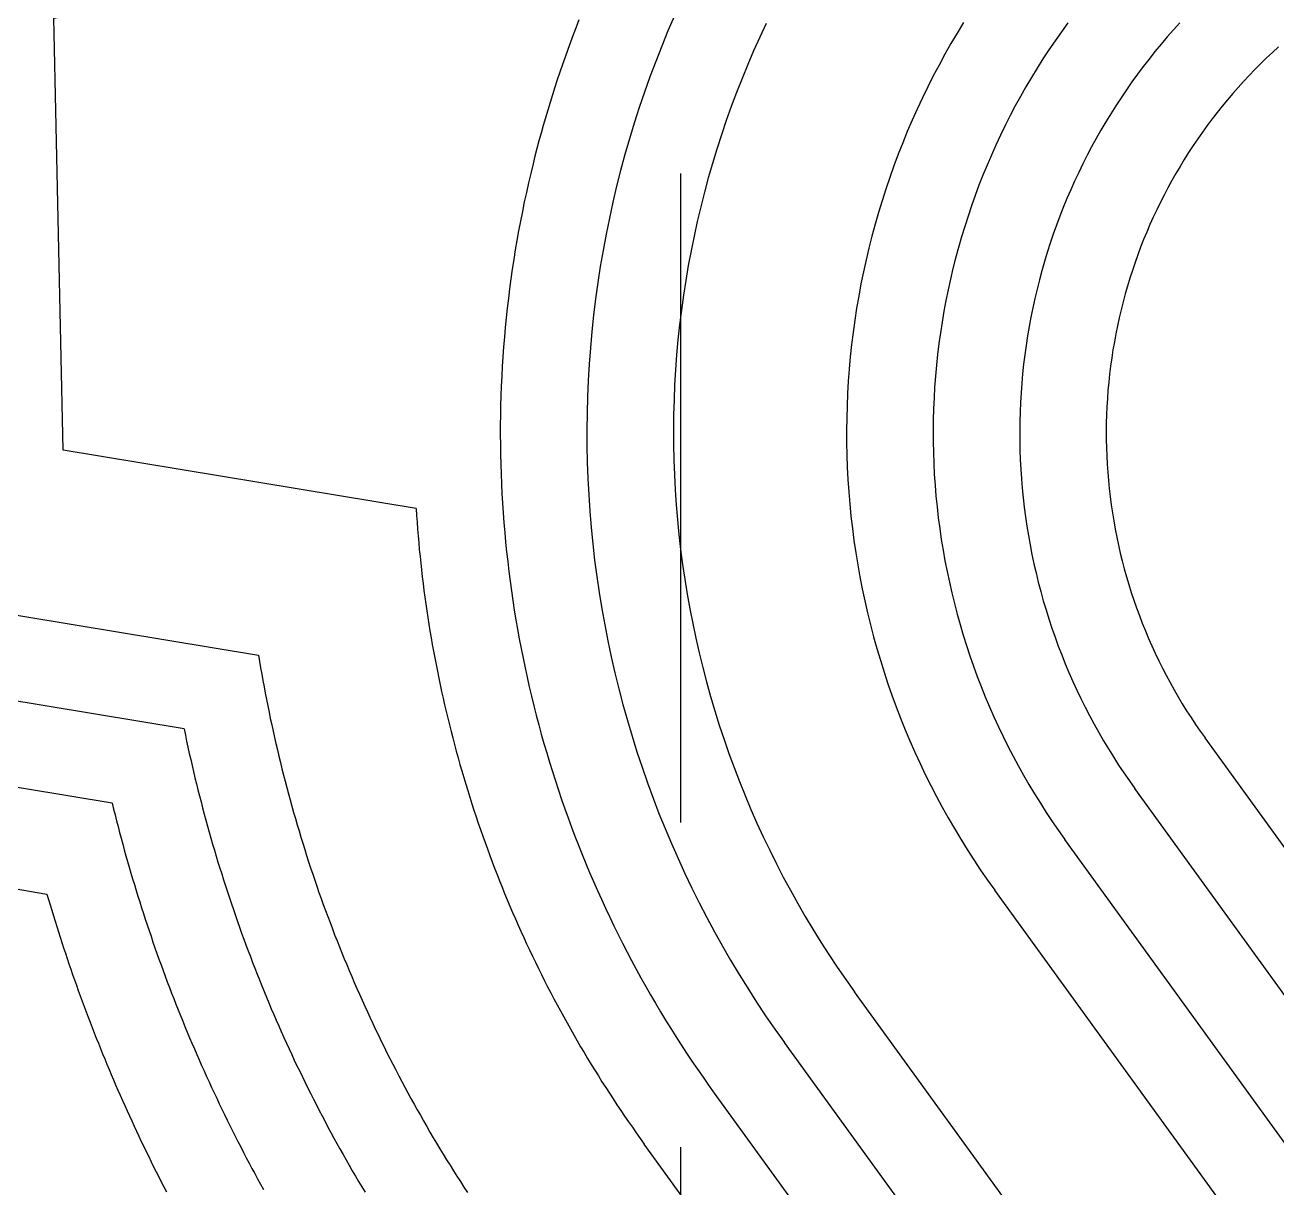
# Model space of a CAD drawing. Header units: inches. Extents: x 2439273 to 2445077, y 7048639 to 7057917.
# Drawn here: x 2442579.1 to 2442636.9, y 7053582.3 to 7053636.1 of the extents above; entities that cross this region are included whole.
import ezdxf

# ---------------------------------------------------------------- set-up
doc = ezdxf.new("R2010")
doc.units = ezdxf.units.IN
doc.header["$LTSCALE"] = 300
doc.header["$MEASUREMENT"] = 0
doc.linetypes.add('DASHEDX2', pattern=[0.165, 0.125, -0.04])
doc.linetypes.add('HIDDEN', pattern=[0.375, 0.25, -0.125])
doc.layers.add('GRID', color=254, linetype='HIDDEN')
doc.layers.add('PC', color=43, linetype='DASHEDX2')

msp = doc.modelspace()

# ---------------------------------------------------------------- linework, layer by layer
at = {"layer": 'GRID', "linetype": 'HIDDEN', "ltscale": 0.4}
msp.add_line((2442609.368, 7049369.192), (2442609.368, 7057765.425), dxfattribs=at)
at = {"layer": 'PC', "color": 24, "linetype": 'Continuous', "flags": 128}
for points in [[(2442581.462, 7053656.685), (2442558.733, 7053651.914), (2442537.498, 7053647.457), (2442516.263, 7053643), (2442495.029, 7053638.543), (2442475.111, 7053634.174), (2442475.138, 7053614.13), (2442580.078, 7053595.886)], [(2442583.091, 7053600.087), (2442495.544, 7053614.569), (2442495.114, 7053634.544), (2442516.349, 7053639.001), (2442537.584, 7053643.458), (2442558.819, 7053647.915), (2442580.054, 7053652.372), (2442583.795, 7053653.157)], [(2442586.419, 7053603.521), (2442516.864, 7053615.027), (2442516.435, 7053635.002), (2442537.67, 7053639.459), (2442558.905, 7053643.916), (2442580.14, 7053648.373), (2442587.679, 7053649.956)], [(2442597.139, 7053613.702), (2442580.826, 7053616.401), (2442580.397, 7053636.376), (2442600.424, 7053640.579)], [(2442609.074, 7053636.474), (2442608.776, 7053635.779), (2442608.488, 7053635.079), (2442608.212, 7053634.374), (2442607.946, 7053633.666), (2442607.692, 7053632.953), (2442607.45, 7053632.237), (2442607.218, 7053631.516), (2442606.998, 7053630.792), (2442606.789, 7053630.065), (2442606.592, 7053629.334), (2442606.406, 7053628.601), (2442606.232, 7053627.865), (2442606.07, 7053627.125), (2442605.919, 7053626.384), (2442605.78, 7053625.64), (2442605.653, 7053624.894), (2442605.537, 7053624.147), (2442605.433, 7053623.397), (2442605.341, 7053622.646), (2442605.261, 7053621.894), (2442605.193, 7053621.14), (2442605.137, 7053620.386), (2442605.092, 7053619.63), (2442605.06, 7053618.874), (2442605.039, 7053618.118), (2442605.031, 7053617.361), (2442605.034, 7053616.605), (2442605.049, 7053615.848), (2442605.076, 7053615.092), (2442605.115, 7053614.336), (2442605.166, 7053613.581), (2442605.229, 7053612.827), (2442605.304, 7053612.074), (2442605.39, 7053611.323), (2442605.489, 7053610.572), (2442605.599, 7053609.824), (2442605.721, 7053609.077), (2442605.855, 7053608.332), (2442606, 7053607.59), (2442606.158, 7053606.85), (2442606.326, 7053606.112), (2442606.507, 7053605.377), (2442606.699, 7053604.645), (2442606.902, 7053603.917), (2442607.117, 7053603.191), (2442607.344, 7053602.469), (2442607.581, 7053601.751), (2442607.83, 7053601.036), (2442608.091, 7053600.326), (2442608.362, 7053599.619), (2442608.645, 7053598.918), (2442608.938, 7053598.22), (2442609.243, 7053597.527), (2442609.558, 7053596.84), (2442609.884, 7053596.157), (2442610.221, 7053595.479), (2442610.569, 7053594.807), (2442610.927, 7053594.141), (2442611.295, 7053593.48), (2442611.674, 7053592.825), (2442612.064, 7053592.176), (2442612.463, 7053591.533), (2442612.873, 7053590.897), (2442613.292, 7053590.267), (2442613.721, 7053589.644), (2442614.16, 7053589.028)], [(2442604.667, 7053636.294), (2442604.533, 7053635.951), (2442604.401, 7053635.608), (2442604.272, 7053635.263), (2442604.145, 7053634.918), (2442604.021, 7053634.571), (2442603.899, 7053634.224), (2442603.78, 7053633.876), (2442603.663, 7053633.527), (2442603.549, 7053633.177), (2442603.437, 7053632.827), (2442603.328, 7053632.475), (2442603.221, 7053632.123), (2442603.116, 7053631.77), (2442603.014, 7053631.417), (2442602.915, 7053631.062), (2442602.818, 7053630.707), (2442602.724, 7053630.352), (2442602.632, 7053629.995), (2442602.542, 7053629.638)], [(2442613.314, 7053636.128), (2442613.021, 7053635.5), (2442612.737, 7053634.867), (2442612.464, 7053634.23), (2442612.2, 7053633.588), (2442611.947, 7053632.942), (2442611.703, 7053632.293), (2442611.471, 7053631.64), (2442611.248, 7053630.983), (2442611.036, 7053630.322), (2442610.834, 7053629.659), (2442610.643, 7053628.992), (2442610.462, 7053628.322), (2442610.292, 7053627.65), (2442610.132, 7053626.975), (2442609.983, 7053626.298), (2442609.845, 7053625.618), (2442609.718, 7053624.936), (2442609.601, 7053624.252), (2442609.495, 7053623.567), (2442609.4, 7053622.88), (2442609.316, 7053622.191), (2442609.242, 7053621.502), (2442609.18, 7053620.811), (2442609.128, 7053620.119), (2442609.087, 7053619.427), (2442609.058, 7053618.734), (2442609.039, 7053618.041), (2442609.031, 7053617.347), (2442609.034, 7053616.653), (2442609.048, 7053615.96), (2442609.073, 7053615.267), (2442609.108, 7053614.574), (2442609.155, 7053613.882), (2442609.213, 7053613.191), (2442609.281, 7053612.501), (2442609.36, 7053611.812), (2442609.451, 7053611.124), (2442609.552, 7053610.438), (2442609.664, 7053609.753), (2442609.786, 7053609.071), (2442609.92, 7053608.39), (2442610.064, 7053607.711), (2442610.218, 7053607.035), (2442610.384, 7053606.362), (2442610.56, 7053605.691), (2442610.746, 7053605.023), (2442610.943, 7053604.358), (2442611.151, 7053603.696), (2442611.369, 7053603.037), (2442611.597, 7053602.382), (2442611.836, 7053601.731), (2442612.085, 7053601.084), (2442612.343, 7053600.44), (2442612.613, 7053599.801), (2442612.892, 7053599.166), (2442613.181, 7053598.536), (2442613.48, 7053597.91), (2442613.789, 7053597.289), (2442614.107, 7053596.673), (2442614.436, 7053596.062), (2442614.773, 7053595.456), (2442615.121, 7053594.855), (2442615.478, 7053594.261), (2442615.844, 7053593.672), (2442616.219, 7053593.088), (2442616.604, 7053592.511), (2442616.997, 7053591.94), (2442617.4, 7053591.375)], [(2442622.44, 7053636.169), (2442622.144, 7053635.685), (2442621.856, 7053635.196), (2442621.577, 7053634.702), (2442621.304, 7053634.204), (2442621.04, 7053633.702), (2442620.784, 7053633.195), (2442620.536, 7053632.685), (2442620.295, 7053632.171), (2442620.063, 7053631.653), (2442619.839, 7053631.132), (2442619.624, 7053630.607), (2442619.416, 7053630.079), (2442619.217, 7053629.547), (2442619.027, 7053629.013), (2442618.845, 7053628.475), (2442618.671, 7053627.935), (2442618.506, 7053627.392), (2442618.35, 7053626.846), (2442618.202, 7053626.298), (2442618.062, 7053625.748), (2442617.932, 7053625.196), (2442617.81, 7053624.642), (2442617.697, 7053624.086), (2442617.593, 7053623.528), (2442617.497, 7053622.968), (2442617.41, 7053622.408), (2442617.333, 7053621.845), (2442617.264, 7053621.282), (2442617.204, 7053620.718), (2442617.153, 7053620.153), (2442617.11, 7053619.587), (2442617.077, 7053619.02), (2442617.053, 7053618.453), (2442617.037, 7053617.886), (2442617.031, 7053617.319), (2442617.033, 7053616.751), (2442617.045, 7053616.184), (2442617.065, 7053615.617), (2442617.094, 7053615.05), (2442617.132, 7053614.484), (2442617.179, 7053613.918), (2442617.236, 7053613.353), (2442617.3, 7053612.79), (2442617.374, 7053612.227), (2442617.457, 7053611.666), (2442617.548, 7053611.105), (2442617.649, 7053610.547), (2442617.758, 7053609.99), (2442617.876, 7053609.435), (2442618.002, 7053608.882), (2442618.138, 7053608.331), (2442618.282, 7053607.782), (2442618.434, 7053607.235), (2442618.596, 7053606.691), (2442618.765, 7053606.149), (2442618.944, 7053605.611), (2442619.13, 7053605.075), (2442619.326, 7053604.542), (2442619.529, 7053604.012), (2442619.741, 7053603.486), (2442619.961, 7053602.963), (2442620.19, 7053602.443), (2442620.426, 7053601.927), (2442620.671, 7053601.415), (2442620.924, 7053600.907), (2442621.184, 7053600.403), (2442621.453, 7053599.903), (2442621.729, 7053599.408), (2442622.013, 7053598.916), (2442622.305, 7053598.43), (2442622.605, 7053597.948), (2442622.912, 7053597.471), (2442623.227, 7053596.998), (2442623.549, 7053596.531), (2442623.878, 7053596.069)], [(2442627.251, 7053636.149), (2442626.956, 7053635.741), (2442626.666, 7053635.327), (2442626.384, 7053634.909), (2442626.108, 7053634.487), (2442625.839, 7053634.061), (2442625.576, 7053633.63), (2442625.32, 7053633.195), (2442625.071, 7053632.756), (2442624.83, 7053632.314), (2442624.595, 7053631.867), (2442624.367, 7053631.417), (2442624.146, 7053630.964), (2442623.933, 7053630.507), (2442623.726, 7053630.046), (2442623.527, 7053629.583), (2442623.336, 7053629.116), (2442623.151, 7053628.647), (2442622.974, 7053628.174), (2442622.805, 7053627.699), (2442622.643, 7053627.221), (2442622.489, 7053626.741), (2442622.342, 7053626.258), (2442622.203, 7053625.773), (2442622.071, 7053625.286), (2442621.948, 7053624.797), (2442621.832, 7053624.307), (2442621.723, 7053623.814), (2442621.623, 7053623.32), (2442621.53, 7053622.824), (2442621.445, 7053622.326), (2442621.368, 7053621.828), (2442621.299, 7053621.328), (2442621.238, 7053620.828), (2442621.184, 7053620.326), (2442621.139, 7053619.824), (2442621.101, 7053619.321), (2442621.072, 7053618.817), (2442621.05, 7053618.313), (2442621.036, 7053617.809), (2442621.031, 7053617.304), (2442621.033, 7053616.8), (2442621.043, 7053616.296), (2442621.061, 7053615.791), (2442621.087, 7053615.288), (2442621.121, 7053614.784), (2442621.163, 7053614.282), (2442621.213, 7053613.78), (2442621.27, 7053613.279), (2442621.336, 7053612.778), (2442621.41, 7053612.279), (2442621.491, 7053611.782), (2442621.58, 7053611.285), (2442621.677, 7053610.79), (2442621.782, 7053610.297), (2442621.894, 7053609.805), (2442622.015, 7053609.315), (2442622.143, 7053608.827), (2442622.278, 7053608.341), (2442622.422, 7053607.858), (2442622.573, 7053607.376), (2442622.731, 7053606.897), (2442622.897, 7053606.421), (2442623.071, 7053605.947), (2442623.252, 7053605.477), (2442623.44, 7053605.009), (2442623.636, 7053604.544), (2442623.839, 7053604.082), (2442624.049, 7053603.623), (2442624.266, 7053603.168), (2442624.491, 7053602.716), (2442624.723, 7053602.268), (2442624.961, 7053601.824), (2442625.207, 7053601.383), (2442625.46, 7053600.947), (2442625.719, 7053600.514), (2442625.986, 7053600.086), (2442626.258, 7053599.662), (2442626.538, 7053599.242), (2442626.824, 7053598.826), (2442627.117, 7053598.416)], [(2442632.438, 7053636.163), (2442632.141, 7053635.836), (2442631.85, 7053635.504), (2442631.564, 7053635.168), (2442631.283, 7053634.827), (2442631.008, 7053634.482), (2442630.738, 7053634.133), (2442630.474, 7053633.779), (2442630.215, 7053633.422), (2442629.962, 7053633.06), (2442629.715, 7053632.695), (2442629.473, 7053632.325), (2442629.237, 7053631.952), (2442629.008, 7053631.575), (2442628.784, 7053631.195), (2442628.566, 7053630.811), (2442628.355, 7053630.423), (2442628.149, 7053630.033), (2442627.95, 7053629.639), (2442627.757, 7053629.242), (2442627.57, 7053628.842), (2442627.389, 7053628.439), (2442627.215, 7053628.034), (2442627.047, 7053627.625), (2442626.886, 7053627.215), (2442626.731, 7053626.801), (2442626.583, 7053626.385), (2442626.442, 7053625.967), (2442626.307, 7053625.547), (2442626.178, 7053625.125), (2442626.056, 7053624.701), (2442625.941, 7053624.274), (2442625.833, 7053623.847), (2442625.732, 7053623.417), (2442625.637, 7053622.986), (2442625.549, 7053622.553), (2442625.468, 7053622.12), (2442625.393, 7053621.684), (2442625.326, 7053621.248), (2442625.266, 7053620.811), (2442625.212, 7053620.373), (2442625.165, 7053619.934), (2442625.125, 7053619.494), (2442625.093, 7053619.054), (2442625.067, 7053618.614), (2442625.048, 7053618.173), (2442625.036, 7053617.731), (2442625.031, 7053617.29), (2442625.033, 7053616.849), (2442625.041, 7053616.407), (2442625.057, 7053615.966), (2442625.08, 7053615.526), (2442625.11, 7053615.085), (2442625.146, 7053614.645), (2442625.19, 7053614.206), (2442625.24, 7053613.768), (2442625.298, 7053613.33), (2442625.362, 7053612.893), (2442625.433, 7053612.458), (2442625.511, 7053612.023), (2442625.596, 7053611.59), (2442625.688, 7053611.158), (2442625.786, 7053610.728), (2442625.892, 7053610.299), (2442626.004, 7053609.873), (2442626.122, 7053609.447), (2442626.248, 7053609.024), (2442626.38, 7053608.603), (2442626.519, 7053608.184), (2442626.664, 7053607.767), (2442626.816, 7053607.353), (2442626.974, 7053606.941), (2442627.139, 7053606.531), (2442627.31, 7053606.124), (2442627.488, 7053605.72), (2442627.672, 7053605.319), (2442627.862, 7053604.921), (2442628.058, 7053604.526), (2442628.261, 7053604.134), (2442628.47, 7053603.745), (2442628.685, 7053603.359), (2442628.906, 7053602.977), (2442629.133, 7053602.599), (2442629.366, 7053602.224), (2442629.605, 7053601.853), (2442629.85, 7053601.485), (2442630.1, 7053601.122), (2442630.356, 7053600.763)], [(2442636.994, 7053635.047), (2442636.715, 7053634.792), (2442636.439, 7053634.532), (2442636.168, 7053634.269), (2442635.901, 7053634.001), (2442635.638, 7053633.728), (2442635.379, 7053633.452), (2442635.125, 7053633.172), (2442634.876, 7053632.888), (2442634.63, 7053632.6), (2442634.39, 7053632.308), (2442634.154, 7053632.012), (2442633.923, 7053631.713), (2442633.696, 7053631.41), (2442633.474, 7053631.103), (2442633.257, 7053630.793), (2442633.045, 7053630.48), (2442632.838, 7053630.163), (2442632.636, 7053629.843), (2442632.44, 7053629.52), (2442632.248, 7053629.194), (2442632.061, 7053628.865), (2442631.88, 7053628.533), (2442631.704, 7053628.198), (2442631.533, 7053627.861), (2442631.367, 7053627.52), (2442631.207, 7053627.178), (2442631.052, 7053626.832), (2442630.903, 7053626.485), (2442630.759, 7053626.135), (2442630.621, 7053625.783), (2442630.488, 7053625.428), (2442630.361, 7053625.072), (2442630.24, 7053624.714), (2442630.124, 7053624.353), (2442630.014, 7053623.991), (2442629.91, 7053623.628), (2442629.811, 7053623.262), (2442629.718, 7053622.896), (2442629.631, 7053622.528), (2442629.55, 7053622.158), (2442629.475, 7053621.787), (2442629.405, 7053621.415), (2442629.342, 7053621.042), (2442629.284, 7053620.669), (2442629.232, 7053620.294), (2442629.186, 7053619.918), (2442629.146, 7053619.542), (2442629.112, 7053619.165), (2442629.084, 7053618.788), (2442629.061, 7053618.41), (2442629.045, 7053618.032), (2442629.035, 7053617.654), (2442629.031, 7053617.276), (2442629.032, 7053616.898), (2442629.04, 7053616.519), (2442629.053, 7053616.141), (2442629.073, 7053615.763), (2442629.098, 7053615.386), (2442629.13, 7053615.009), (2442629.167, 7053614.632), (2442629.21, 7053614.257), (2442629.26, 7053613.881), (2442629.315, 7053613.507), (2442629.376, 7053613.134), (2442629.443, 7053612.761), (2442629.515, 7053612.39), (2442629.594, 7053612.02), (2442629.678, 7053611.651), (2442629.769, 7053611.284), (2442629.865, 7053610.918), (2442629.966, 7053610.554), (2442630.074, 7053610.191), (2442630.187, 7053609.83), (2442630.306, 7053609.471), (2442630.43, 7053609.113), (2442630.561, 7053608.758), (2442630.696, 7053608.405), (2442630.838, 7053608.054), (2442630.984, 7053607.705), (2442631.137, 7053607.359), (2442631.294, 7053607.015), (2442631.457, 7053606.674), (2442631.626, 7053606.335), (2442631.8, 7053605.999), (2442631.979, 7053605.666), (2442632.163, 7053605.335), (2442632.352, 7053605.008), (2442632.547, 7053604.683), (2442632.747, 7053604.362), (2442632.951, 7053604.044), (2442633.161, 7053603.729), (2442633.376, 7053603.417), (2442633.595, 7053603.109)], [(2442602.542, 7053629.638), (2442602.436, 7053629.199), (2442602.334, 7053628.759), (2442602.235, 7053628.319), (2442602.14, 7053627.877), (2442602.049, 7053627.434), (2442601.962, 7053626.991), (2442601.879, 7053626.547), (2442601.8, 7053626.102), (2442601.724, 7053625.657), (2442601.653, 7053625.211), (2442601.585, 7053624.764), (2442601.521, 7053624.317), (2442601.461, 7053623.869), (2442601.405, 7053623.421), (2442601.353, 7053622.972), (2442601.305, 7053622.523), (2442601.26, 7053622.074), (2442601.22, 7053621.624), (2442601.183, 7053621.174), (2442601.151, 7053620.723), (2442601.122, 7053620.272), (2442601.097, 7053619.821), (2442601.076, 7053619.37), (2442601.059, 7053618.918), (2442601.046, 7053618.467), (2442601.037, 7053618.015), (2442601.032, 7053617.564), (2442601.031, 7053617.112), (2442601.033, 7053616.66), (2442601.04, 7053616.208), (2442601.05, 7053615.757), (2442601.065, 7053615.305), (2442601.083, 7053614.854), (2442601.105, 7053614.403), (2442601.131, 7053613.952), (2442601.162, 7053613.501), (2442601.196, 7053613.051), (2442601.233, 7053612.6), (2442601.275, 7053612.151), (2442601.321, 7053611.701), (2442601.371, 7053611.252), (2442601.424, 7053610.804), (2442601.482, 7053610.356), (2442601.543, 7053609.908), (2442601.608, 7053609.461), (2442601.677, 7053609.015), (2442601.75, 7053608.569), (2442601.827, 7053608.124), (2442601.908, 7053607.679), (2442601.992, 7053607.235), (2442602.081, 7053606.792), (2442602.173, 7053606.35), (2442602.269, 7053605.909), (2442602.369, 7053605.468), (2442602.473, 7053605.029), (2442602.58, 7053604.59), (2442602.692, 7053604.152), (2442602.807, 7053603.715), (2442602.926, 7053603.279), (2442603.048, 7053602.845), (2442603.175, 7053602.411), (2442603.305, 7053601.979), (2442603.439, 7053601.547), (2442603.577, 7053601.117), (2442603.719, 7053600.688), (2442603.864, 7053600.26), (2442604.013, 7053599.834), (2442604.165, 7053599.408), (2442604.322, 7053598.985), (2442604.482, 7053598.562), (2442604.645, 7053598.141), (2442604.813, 7053597.722), (2442604.984, 7053597.303), (2442605.158, 7053596.887), (2442605.336, 7053596.472), (2442605.518, 7053596.058), (2442605.704, 7053595.646), (2442605.892, 7053595.236), (2442606.085, 7053594.827), (2442606.281, 7053594.42), (2442606.481, 7053594.015), (2442606.684, 7053593.611), (2442606.89, 7053593.21), (2442607.1, 7053592.81), (2442607.314, 7053592.412), (2442607.531, 7053592.015), (2442607.751, 7053591.621), (2442607.975, 7053591.229), (2442608.202, 7053590.838), (2442608.433, 7053590.45), (2442608.667, 7053590.064), (2442608.904, 7053589.679), (2442609.145, 7053589.297), (2442609.389, 7053588.917), (2442609.636, 7053588.539), (2442609.887, 7053588.163), (2442610.141, 7053587.789), (2442610.398, 7053587.418), (2442610.658, 7053587.048), (2442610.921, 7053586.681)], [(2442538.185, 7053615.485), (2442589.857, 7053606.937), (2442589.906, 7053606.643), (2442589.955, 7053606.349), (2442590.007, 7053606.055), (2442590.059, 7053605.761), (2442590.113, 7053605.468), (2442590.169, 7053605.175), (2442590.225, 7053604.882), (2442590.283, 7053604.589), (2442590.343, 7053604.297), (2442590.403, 7053604.005), (2442590.466, 7053603.713), (2442590.529, 7053603.422), (2442590.594, 7053603.13), (2442590.66, 7053602.84), (2442590.728, 7053602.549), (2442590.797, 7053602.259), (2442590.867, 7053601.969), (2442590.939, 7053601.679), (2442591.012, 7053601.39), (2442591.086, 7053601.101), (2442591.162, 7053600.813), (2442591.239, 7053600.525), (2442591.317, 7053600.237), (2442591.397, 7053599.949), (2442591.478, 7053599.662), (2442591.56, 7053599.375), (2442591.644, 7053599.089), (2442591.729, 7053598.803), (2442591.815, 7053598.518), (2442591.903, 7053598.233), (2442591.992, 7053597.948), (2442592.082, 7053597.664), (2442592.174, 7053597.38), (2442592.267, 7053597.096), (2442592.361, 7053596.813), (2442592.457, 7053596.531), (2442592.554, 7053596.249), (2442592.652, 7053595.967), (2442592.752, 7053595.686), (2442592.852, 7053595.405), (2442592.955, 7053595.125), (2442593.058, 7053594.845), (2442593.163, 7053594.566), (2442593.269, 7053594.287), (2442593.376, 7053594.009), (2442593.485, 7053593.731), (2442593.595, 7053593.454), (2442593.706, 7053593.177), (2442593.819, 7053592.901), (2442593.933, 7053592.625), (2442594.048, 7053592.35), (2442594.164, 7053592.075), (2442594.282, 7053591.801), (2442594.401, 7053591.527), (2442594.521, 7053591.254), (2442594.643, 7053590.982), (2442594.766, 7053590.71), (2442594.89, 7053590.439), (2442595.015, 7053590.168), (2442595.142, 7053589.898), (2442595.269, 7053589.629), (2442595.399, 7053589.36), (2442595.529, 7053589.091), (2442595.66, 7053588.824), (2442595.793, 7053588.556), (2442595.927, 7053588.29), (2442596.063, 7053588.024), (2442596.199, 7053587.759), (2442596.337, 7053587.494), (2442596.476, 7053587.23), (2442596.616, 7053586.967), (2442596.758, 7053586.705), (2442596.901, 7053586.443), (2442597.044, 7053586.181), (2442597.19, 7053585.921), (2442597.336, 7053585.661), (2442597.484, 7053585.402), (2442597.632, 7053585.143), (2442597.782, 7053584.885), (2442597.933, 7053584.628), (2442598.086, 7053584.372), (2442598.239, 7053584.116), (2442598.394, 7053583.861), (2442598.55, 7053583.607), (2442598.707, 7053583.353), (2442598.866, 7053583.1), (2442599.025, 7053582.848), (2442599.186, 7053582.597), (2442599.347, 7053582.346), (2442599.51, 7053582.096)], [(2442597.139, 7053613.702), (2442597.16, 7053613.387), (2442597.182, 7053613.071), (2442597.206, 7053612.756), (2442597.232, 7053612.441), (2442597.26, 7053612.126), (2442597.289, 7053611.811), (2442597.321, 7053611.496), (2442597.354, 7053611.182), (2442597.389, 7053610.868), (2442597.425, 7053610.554), (2442597.464, 7053610.24), (2442597.504, 7053609.926), (2442597.546, 7053609.613), (2442597.589, 7053609.299), (2442597.635, 7053608.986), (2442597.682, 7053608.674), (2442597.731, 7053608.361), (2442597.782, 7053608.049), (2442597.834, 7053607.737), (2442597.888, 7053607.426), (2442597.944, 7053607.115), (2442598.002, 7053606.804), (2442598.062, 7053606.493), (2442598.123, 7053606.183), (2442598.186, 7053605.873), (2442598.251, 7053605.564), (2442598.317, 7053605.255), (2442598.386, 7053604.946), (2442598.456, 7053604.637), (2442598.527, 7053604.329), (2442598.601, 7053604.022), (2442598.676, 7053603.715), (2442598.753, 7053603.408), (2442598.832, 7053603.102), (2442598.912, 7053602.796), (2442598.994, 7053602.491), (2442599.078, 7053602.186), (2442599.164, 7053601.881), (2442599.251, 7053601.577), (2442599.34, 7053601.274), (2442599.431, 7053600.971), (2442599.523, 7053600.669), (2442599.617, 7053600.367), (2442599.713, 7053600.065), (2442599.811, 7053599.765), (2442599.91, 7053599.464), (2442600.011, 7053599.165), (2442600.114, 7053598.866), (2442600.218, 7053598.567), (2442600.324, 7053598.269), (2442600.432, 7053597.972), (2442600.541, 7053597.675), (2442600.652, 7053597.379), (2442600.765, 7053597.084), (2442600.879, 7053596.789), (2442600.995, 7053596.495), (2442601.113, 7053596.201), (2442601.232, 7053595.908), (2442601.353, 7053595.616), (2442601.476, 7053595.325), (2442601.6, 7053595.034), (2442601.726, 7053594.744), (2442601.854, 7053594.455), (2442601.983, 7053594.166), (2442602.114, 7053593.878), (2442602.246, 7053593.591), (2442602.38, 7053593.305), (2442602.516, 7053593.019), (2442602.653, 7053592.734), (2442602.792, 7053592.45), (2442602.932, 7053592.167), (2442603.075, 7053591.884), (2442603.218, 7053591.603), (2442603.364, 7053591.322), (2442603.51, 7053591.042), (2442603.659, 7053590.763), (2442603.809, 7053590.484), (2442603.96, 7053590.207), (2442604.114, 7053589.93), (2442604.268, 7053589.654), (2442604.425, 7053589.379), (2442604.582, 7053589.105), (2442604.742, 7053588.832), (2442604.903, 7053588.56), (2442605.065, 7053588.289), (2442605.229, 7053588.018), (2442605.395, 7053587.749), (2442605.562, 7053587.48), (2442605.73, 7053587.213), (2442605.9, 7053586.946), (2442606.072, 7053586.68), (2442606.245, 7053586.416), (2442606.419, 7053586.152), (2442606.595, 7053585.889), (2442606.773, 7053585.628), (2442606.952, 7053585.367), (2442607.132, 7053585.107), (2442607.314, 7053584.849), (2442607.497, 7053584.591), (2442607.682, 7053584.334)], [(2442586.419, 7053603.521), (2442586.477, 7053603.238), (2442586.537, 7053602.956), (2442586.598, 7053602.674), (2442586.66, 7053602.392), (2442586.724, 7053602.11), (2442586.788, 7053601.829), (2442586.854, 7053601.548), (2442586.921, 7053601.267), (2442586.989, 7053600.986), (2442587.059, 7053600.706), (2442587.129, 7053600.426), (2442587.201, 7053600.146), (2442587.274, 7053599.867), (2442587.348, 7053599.588), (2442587.424, 7053599.309), (2442587.5, 7053599.031), (2442587.578, 7053598.753), (2442587.657, 7053598.475), (2442587.737, 7053598.198), (2442587.818, 7053597.921), (2442587.9, 7053597.644), (2442587.984, 7053597.367), (2442588.069, 7053597.091), (2442588.155, 7053596.816), (2442588.242, 7053596.541), (2442588.33, 7053596.266), (2442588.419, 7053595.991), (2442588.51, 7053595.717), (2442588.602, 7053595.443), (2442588.695, 7053595.17), (2442588.789, 7053594.897), (2442588.884, 7053594.624), (2442588.98, 7053594.352), (2442589.078, 7053594.08), (2442589.177, 7053593.809), (2442589.277, 7053593.538), (2442589.378, 7053593.268), (2442589.48, 7053592.998), (2442589.583, 7053592.728), (2442589.687, 7053592.459), (2442589.793, 7053592.19), (2442589.9, 7053591.922), (2442590.008, 7053591.654), (2442590.117, 7053591.387), (2442590.227, 7053591.12), (2442590.338, 7053590.853), (2442590.45, 7053590.587), (2442590.564, 7053590.322), (2442590.679, 7053590.057), (2442590.794, 7053589.792), (2442590.911, 7053589.528), (2442591.029, 7053589.265), (2442591.148, 7053589.002), (2442591.269, 7053588.739), (2442591.39, 7053588.477), (2442591.512, 7053588.216), (2442591.636, 7053587.955), (2442591.761, 7053587.695), (2442591.886, 7053587.435), (2442592.013, 7053587.175), (2442592.141, 7053586.917), (2442592.27, 7053586.658), (2442592.401, 7053586.401), (2442592.532, 7053586.143), (2442592.664, 7053585.887), (2442592.798, 7053585.631), (2442592.932, 7053585.375), (2442593.068, 7053585.12), (2442593.205, 7053584.866), (2442593.342, 7053584.612), (2442593.481, 7053584.359), (2442593.621, 7053584.107), (2442593.762, 7053583.855), (2442593.904, 7053583.603), (2442594.047, 7053583.353), (2442594.192, 7053583.103), (2442594.337, 7053582.853), (2442594.483, 7053582.604), (2442594.631, 7053582.356), (2442594.779, 7053582.108)], [(2442748.89, 7053443.979), (2442633.595, 7053603.109)], [(2442749.086, 7053436.89), (2442630.356, 7053600.763)], [(2442583.091, 7053600.087), (2442583.158, 7053599.816), (2442583.226, 7053599.546), (2442583.295, 7053599.276), (2442583.365, 7053599.006), (2442583.436, 7053598.736), (2442583.508, 7053598.467), (2442583.581, 7053598.198), (2442583.655, 7053597.929), (2442583.73, 7053597.661), (2442583.806, 7053597.393), (2442583.883, 7053597.125), (2442583.961, 7053596.857), (2442584.041, 7053596.59), (2442584.121, 7053596.323), (2442584.202, 7053596.056), (2442584.284, 7053595.79), (2442584.368, 7053595.524), (2442584.452, 7053595.258), (2442584.538, 7053594.993), (2442584.624, 7053594.728), (2442584.712, 7053594.463), (2442584.8, 7053594.199), (2442584.89, 7053593.935), (2442584.98, 7053593.671), (2442585.072, 7053593.408), (2442585.164, 7053593.145), (2442585.258, 7053592.883), (2442585.352, 7053592.62), (2442585.448, 7053592.359), (2442585.545, 7053592.097), (2442585.642, 7053591.836), (2442585.741, 7053591.575), (2442585.841, 7053591.315), (2442585.941, 7053591.055), (2442586.043, 7053590.796), (2442586.146, 7053590.536), (2442586.249, 7053590.278), (2442586.354, 7053590.019), (2442586.46, 7053589.761), (2442586.567, 7053589.504), (2442586.674, 7053589.247), (2442586.783, 7053588.99), (2442586.893, 7053588.734), (2442587.003, 7053588.478), (2442587.115, 7053588.223), (2442587.228, 7053587.968), (2442587.341, 7053587.713), (2442587.456, 7053587.459), (2442587.571, 7053587.205), (2442587.688, 7053586.952), (2442587.806, 7053586.699), (2442587.924, 7053586.447), (2442588.044, 7053586.195), (2442588.164, 7053585.944), (2442588.286, 7053585.693), (2442588.408, 7053585.443), (2442588.531, 7053585.193), (2442588.656, 7053584.943), (2442588.781, 7053584.694), (2442588.907, 7053584.446), (2442589.035, 7053584.198), (2442589.163, 7053583.95), (2442589.292, 7053583.703), (2442589.422, 7053583.457), (2442589.553, 7053583.211), (2442589.685, 7053582.965), (2442589.818, 7053582.72), (2442589.952, 7053582.476), (2442590.087, 7053582.232)], [(2442749.282, 7053429.802), (2442627.117, 7053598.416)], [(2442580.078, 7053595.886), (2442580.151, 7053595.636), (2442580.226, 7053595.386), (2442580.301, 7053595.136), (2442580.377, 7053594.887), (2442580.454, 7053594.638), (2442580.531, 7053594.389), (2442580.61, 7053594.141), (2442580.689, 7053593.893), (2442580.77, 7053593.645), (2442580.851, 7053593.397), (2442580.933, 7053593.15), (2442581.016, 7053592.903), (2442581.099, 7053592.656), (2442581.184, 7053592.41), (2442581.269, 7053592.164), (2442581.356, 7053591.918), (2442581.443, 7053591.672), (2442581.531, 7053591.427), (2442581.619, 7053591.182), (2442581.709, 7053590.937), (2442581.799, 7053590.693), (2442581.891, 7053590.449), (2442581.983, 7053590.205), (2442582.076, 7053589.961), (2442582.17, 7053589.718), (2442582.264, 7053589.475), (2442582.36, 7053589.233), (2442582.456, 7053588.991), (2442582.553, 7053588.749), (2442582.651, 7053588.508), (2442582.75, 7053588.266), (2442582.849, 7053588.026), (2442582.95, 7053587.785), (2442583.051, 7053587.545), (2442583.153, 7053587.305), (2442583.256, 7053587.066), (2442583.359, 7053586.827), (2442583.464, 7053586.588), (2442583.569, 7053586.35), (2442583.675, 7053586.112), (2442583.782, 7053585.874), (2442583.89, 7053585.637), (2442583.999, 7053585.4), (2442584.108, 7053585.164), (2442584.218, 7053584.928), (2442584.329, 7053584.692), (2442584.441, 7053584.456), (2442584.554, 7053584.221), (2442584.667, 7053583.987), (2442584.782, 7053583.753), (2442584.897, 7053583.519), (2442585.012, 7053583.286), (2442585.129, 7053583.053), (2442585.247, 7053582.82), (2442585.365, 7053582.588), (2442585.484, 7053582.356), (2442585.604, 7053582.125)], [(2442749.478, 7053422.714), (2442623.878, 7053596.069)], [(2442749.87, 7053408.537), (2442617.4, 7053591.375)], [(2442750.066, 7053401.449), (2442614.16, 7053589.028)], [(2442610.921, 7053586.681), (2442750.262, 7053394.361)], [(2442750.459, 7053387.273), (2442607.682, 7053584.334)]]:
    msp.add_lwpolyline(points, dxfattribs=at)

doc.saveas('drawing.dxf')
